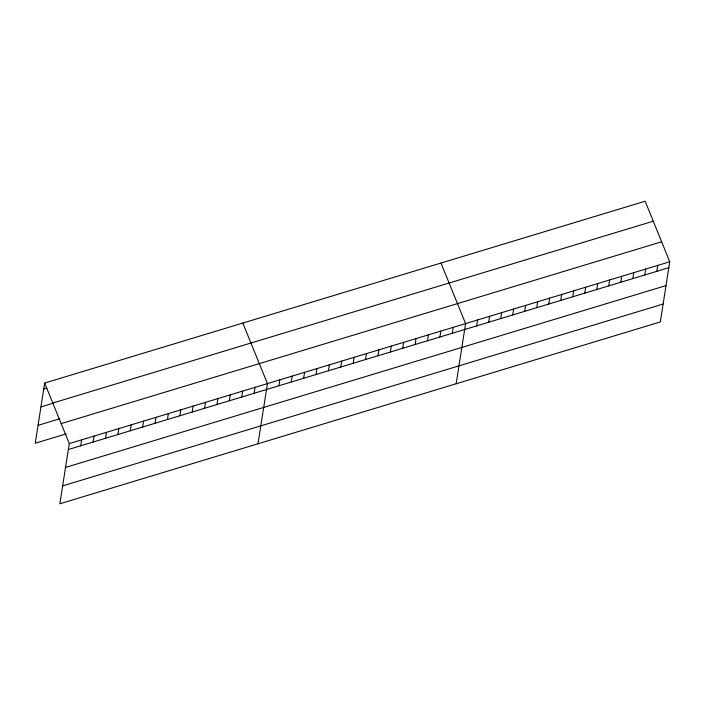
<?xml version="1.0" encoding="UTF-8"?>
<svg xmlns="http://www.w3.org/2000/svg" width="705" height="705" viewBox="0 0 705 705"><rect width="100%" height="100%" fill="white"/><g stroke="black" fill="none" stroke-linecap="round" stroke-linejoin="round"><path stroke-width="1.06" d="M44.671 383.062L69.275 443.604L59.846 503.784L660.329 321.938L669.75 261.767L645.154 201.216L44.671 383.062L35.25 443.233L66.208 433.857M80.731 445.78L81.657 439.849M93.113 442.035L94.038 436.104M105.494 438.281L106.429 432.35M117.885 434.527L118.81 428.605M130.266 430.781L131.201 424.851M142.657 427.027L143.582 421.105M155.038 423.282L155.964 417.351M167.42 419.528L168.354 413.597M179.81 415.774L180.736 409.852M192.192 412.028L193.117 406.098M204.573 408.274L205.507 402.352M216.964 404.529L217.889 398.598M229.345 400.775L230.279 394.844M241.736 397.03L242.661 391.099M254.117 393.275L255.043 387.345M258.004 443.771L267.433 383.599L242.828 323.049M278.889 385.776L279.814 379.845M291.271 382.022L292.196 376.1M303.652 378.277L304.586 372.346M316.043 374.522L316.968 368.592M328.424 370.768L329.358 364.846M340.815 367.023L341.74 361.092M353.196 363.269L354.121 357.347M365.578 359.524L366.512 353.593M377.968 355.769L378.893 349.839M390.35 352.024L391.275 346.093M402.731 348.27L403.665 342.339M415.122 344.516L416.047 338.594M427.503 340.771L428.437 334.84M439.894 337.016L440.819 331.094M452.275 333.271L453.2 327.34M456.161 383.767L465.591 323.586L440.986 263.044M476.668 325.877L477.593 319.955M488.68 322.247L489.605 316.316M500.691 318.607L501.616 312.676M512.694 314.968L513.628 309.046M524.705 311.337L525.639 305.406M536.716 307.697L537.642 301.766M548.728 304.058L549.653 298.136M560.739 300.427L561.665 294.496M572.742 296.787L573.676 290.857M584.753 293.148L585.679 287.226M596.765 289.517L597.69 283.586M608.776 285.877L609.702 279.947M620.788 282.238L621.713 276.316M632.79 278.598L633.725 272.676M644.802 274.968L645.727 269.037M656.813 271.328L657.739 265.397M43.745 388.984L46.838 388.05M52.787 403.04L653.271 221.203M40.943 406.891L53.324 403.137M38.052 425.335L59.731 418.77M61.159 423.626L661.634 241.789M69.275 443.604L669.75 261.767M68.341 449.534L668.825 267.688M65.539 467.433L666.022 285.595M62.648 485.877L663.132 304.04"/></g></svg>
